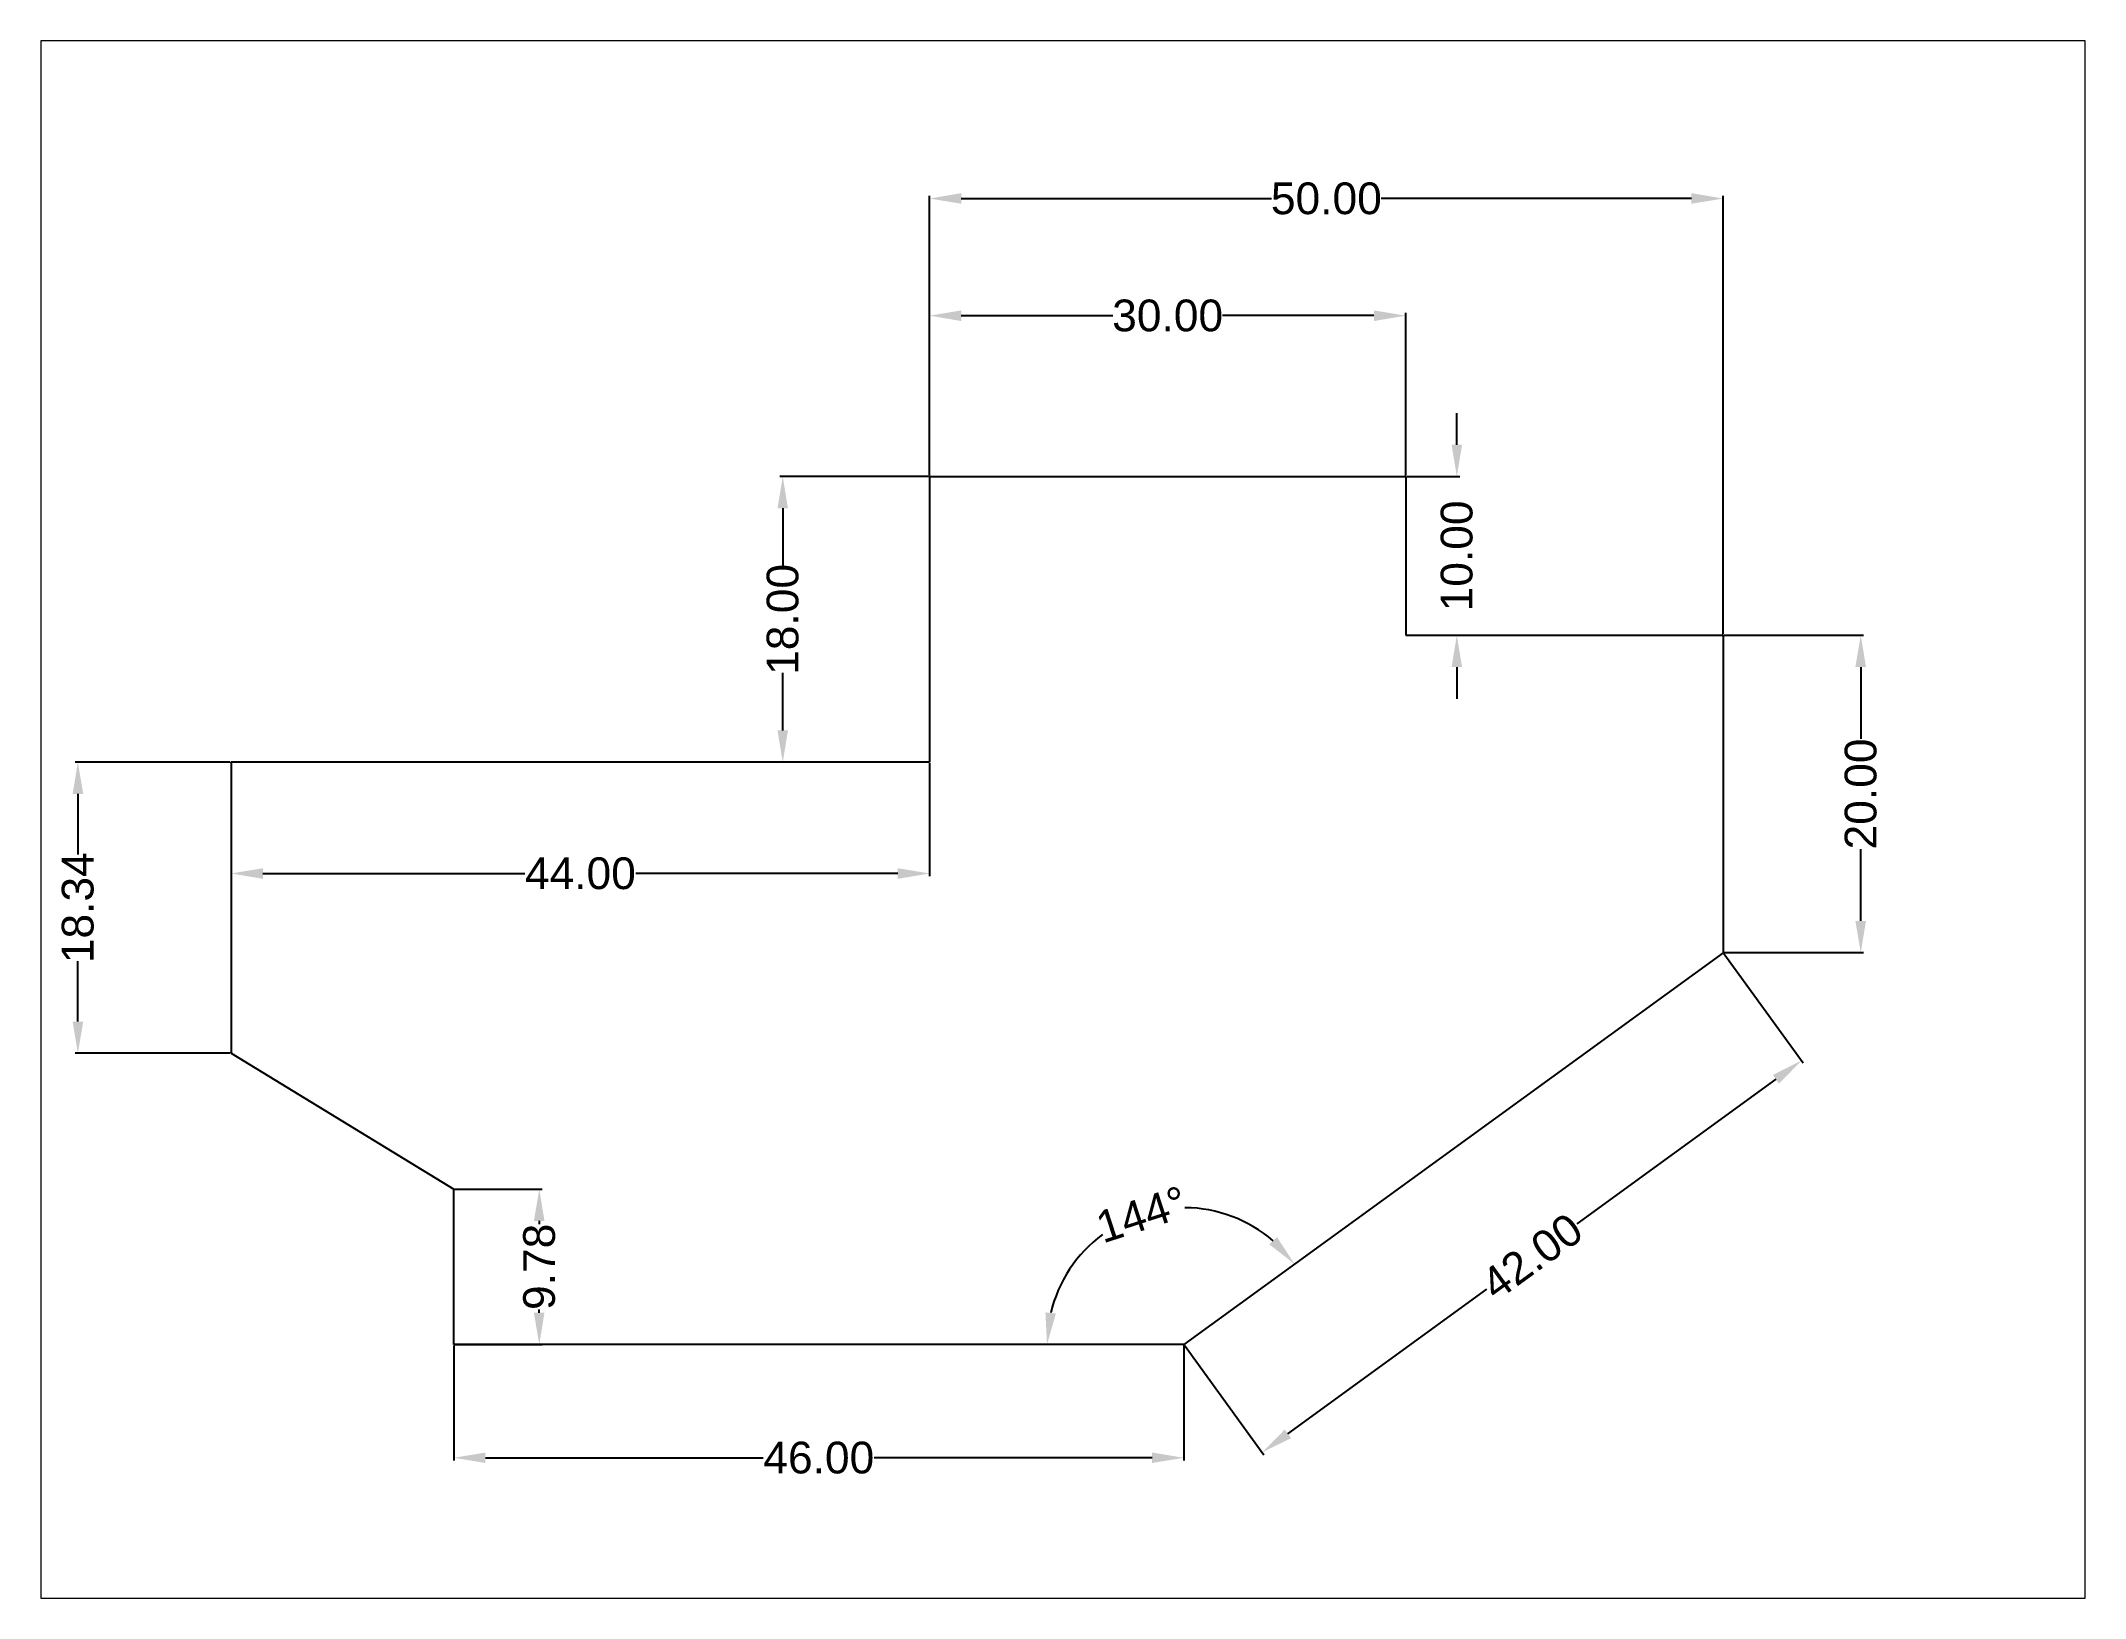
# Paper-space layout 'Layout1' of a CAD drawing. Header units: inches. Extents: x 1.05 to 9.45, y 0.8 to 7.2.
# The model-space entities are those that its viewports show. They can reach past a viewport. Long polylines and large blocks are cut down to what shows.
import ezdxf

# ---------------------------------------------------------------- set-up
doc = ezdxf.new("R2010")
doc.units = ezdxf.units.IN
doc.header["$MEASUREMENT"] = 0
doc.layers.add('Dim', color=1, linetype='Continuous')
doc.styles.get("Standard").update_dxf_attribs({"font": 'arial.ttf'})
doc.dimstyles.get("Standard").update_dxf_attribs({"dimtxt": 2, "dimasz": 2, "dimexe": 0.18, "dimexo": 0.0625, "dimgap": 0.09, "dimtad": 0, "dimzin": 0, "dimdsep": 46, "dimtxsty": 'Standard', "dimcen": 0.09, "dimadec": 0, "dimazin": 0, "dimtfac": 1, "dimtofl": 0, "dimtmove": 0, "dimatfit": 3, "dimfxl": 1, "dimtolj": 1, "dimtzin": 0, "dimarcsym": 0})

# ---------------------------------------------------------------- blocks, each defined once
blk = doc.blocks.new('*D3')
at = {"layer": 'Defpoints', "color": 0, "transparency": 16777216}
for p in [(45.2, 27.58), (15.2, 17.44), (45.2, 17.44)]:
    blk.add_point(p, dxfattribs=at)
at = {"layer": 'Dim', "color": 0, "lineweight": -2, "transparency": 16777216}
for p, q in [((15.2, 17.5), (15.2, 27.76)), ((17.2, 27.58), (26.74, 27.58)), ((43.2, 27.58), (33.66, 27.58)), ((45.2, 17.5), (45.2, 27.76))]:
    blk.add_line(p, q, dxfattribs=at)
at = {"layer": 'Dim', "color": 0, "transparency": 16777216}
for points in [[(17.2, 27.91), (17.2, 27.24), (15.2, 27.58)], [(43.2, 27.91), (43.2, 27.24), (45.2, 27.58)]]:
    blk.add_solid(points, dxfattribs=at)
at = {"layer": 'Dim', "color": 0, "transparency": 16777216, "insert": (30.2, 27.58), "char_height": 2, "attachment_point": 5}
blk.add_mtext('\\A1;30.00', dxfattribs=at)
blk = doc.blocks.new('*D6')
at = {"layer": 'Defpoints', "color": 0, "transparency": 16777216}
for p in [(65.2, 34.96), (15.2, 17.44), (65.2, 7.44)]:
    blk.add_point(p, dxfattribs=at)
at = {"layer": 'Dim', "color": 0, "lineweight": -2, "transparency": 16777216}
for p, q in [((15.2, 17.5), (15.2, 35.14)), ((17.2, 34.96), (36.74, 34.96)), ((63.2, 34.96), (43.66, 34.96)), ((65.2, 7.5), (65.2, 35.14))]:
    blk.add_line(p, q, dxfattribs=at)
at = {"layer": 'Dim', "color": 0, "transparency": 16777216}
for points in [[(17.2, 35.3), (17.2, 34.63), (15.2, 34.96)], [(63.2, 35.3), (63.2, 34.63), (65.2, 34.96)]]:
    blk.add_solid(points, dxfattribs=at)
at = {"layer": 'Dim', "color": 0, "transparency": 16777216, "insert": (40.2, 34.96), "char_height": 2, "attachment_point": 5}
blk.add_mtext('\\A1;50.00', dxfattribs=at)
blk = doc.blocks.new('*D8')
at = {"layer": 'Defpoints', "color": 0, "transparency": 16777216}
for p in [(45.2, 17.44), (45.2, 7.44), (48.42, 7.44)]:
    blk.add_point(p, dxfattribs=at)
at = {"layer": 'Dim', "color": 0, "lineweight": -2, "transparency": 16777216}
for p, q in [((48.42, 19.44), (48.42, 21.44)), ((45.26, 17.44), (48.6, 17.44)), ((45.26, 7.44), (48.6, 7.44)), ((48.42, 5.44), (48.42, 3.44))]:
    blk.add_line(p, q, dxfattribs=at)
at = {"layer": 'Dim', "color": 0, "transparency": 16777216}
for points in [[(48.09, 19.44), (48.75, 19.44), (48.42, 17.44)], [(48.09, 5.44), (48.75, 5.44), (48.42, 7.44)]]:
    blk.add_solid(points, dxfattribs=at)
at = {"layer": 'Dim', "color": 0, "transparency": 16777216, "insert": (48.42, 12.44), "char_height": 2, "attachment_point": 5, "rotation": 90}
blk.add_mtext('\\A1;10.00', dxfattribs=at)
blk = doc.blocks.new('*D9')
at = {"layer": 'Defpoints', "color": 0, "transparency": 16777216}
for p in [(65.2, 7.44), (65.2, -12.56), (73.87, -12.56)]:
    blk.add_point(p, dxfattribs=at)
at = {"layer": 'Dim', "color": 0, "lineweight": -2, "transparency": 16777216}
for p, q in [((65.26, 7.44), (74.05, 7.44)), ((73.87, 5.44), (73.87, 0.91)), ((73.87, -10.56), (73.87, -6.04)), ((65.26, -12.56), (74.05, -12.56))]:
    blk.add_line(p, q, dxfattribs=at)
at = {"layer": 'Dim', "color": 0, "transparency": 16777216}
for points in [[(73.53, 5.44), (74.2, 5.44), (73.87, 7.44)], [(73.53, -10.56), (74.2, -10.56), (73.87, -12.56)]]:
    blk.add_solid(points, dxfattribs=at)
at = {"layer": 'Dim', "color": 0, "transparency": 16777216, "insert": (73.87, -2.56), "char_height": 2, "attachment_point": 5, "rotation": 90}
blk.add_mtext('\\A1;20.00', dxfattribs=at)
blk = doc.blocks.new('*D10')
at = {"layer": 'Defpoints', "color": 0, "transparency": 16777216}
for p in [(-28.8, -0.56), (-38.46, -18.9), (-28.8, -18.9)]:
    blk.add_point(p, dxfattribs=at)
at = {"layer": 'Dim', "color": 0, "lineweight": -2, "transparency": 16777216}
for p, q in [((-28.86, -0.56), (-38.64, -0.56)), ((-38.46, -2.56), (-38.46, -6.37)), ((-38.46, -16.9), (-38.46, -13.1)), ((-28.86, -18.9), (-38.64, -18.9))]:
    blk.add_line(p, q, dxfattribs=at)
at = {"layer": 'Dim', "color": 0, "transparency": 16777216}
for points in [[(-38.79, -2.56), (-38.12, -2.56), (-38.46, -0.56)], [(-38.79, -16.9), (-38.12, -16.9), (-38.46, -18.9)]]:
    blk.add_solid(points, dxfattribs=at)
at = {"layer": 'Dim', "color": 0, "transparency": 16777216, "insert": (-38.46, -9.73), "char_height": 2, "attachment_point": 5, "rotation": 90}
blk.add_mtext('\\A1;18.34', dxfattribs=at)
blk = doc.blocks.new('*D11')
at = {"layer": 'Defpoints', "color": 0, "transparency": 16777216}
for p in [(15.2, 17.44), (5.95, -0.56), (15.2, -0.56)]:
    blk.add_point(p, dxfattribs=at)
at = {"layer": 'Dim', "color": 0, "lineweight": -2, "transparency": 16777216}
for p, q in [((15.14, 17.44), (5.77, 17.44)), ((5.95, 15.44), (5.95, 11.8)), ((5.95, 1.44), (5.95, 5.07)), ((15.14, -0.56), (5.77, -0.56))]:
    blk.add_line(p, q, dxfattribs=at)
at = {"layer": 'Dim', "color": 0, "transparency": 16777216}
for points in [[(5.62, 15.44), (6.28, 15.44), (5.95, 17.44)], [(5.62, 1.44), (6.28, 1.44), (5.95, -0.56)]]:
    blk.add_solid(points, dxfattribs=at)
at = {"layer": 'Dim', "color": 0, "transparency": 16777216, "insert": (5.95, 8.44), "char_height": 2, "attachment_point": 5, "rotation": 90}
blk.add_mtext('\\A1;18.00', dxfattribs=at)
blk = doc.blocks.new('*D12')
at = {"layer": 'Defpoints', "color": 0, "transparency": 16777216}
for p in [(-28.8, -0.56), (15.2, -0.56), (-28.8, -7.57)]:
    blk.add_point(p, dxfattribs=at)
at = {"layer": 'Dim', "color": 0, "lineweight": -2, "transparency": 16777216}
for p, q in [((-28.8, -0.63), (-28.8, -7.75)), ((15.2, -0.63), (15.2, -7.75)), ((-26.8, -7.57), (-10.3, -7.57)), ((13.2, -7.57), (-3.3, -7.57))]:
    blk.add_line(p, q, dxfattribs=at)
at = {"layer": 'Dim', "color": 0, "transparency": 16777216}
for points in [[(-26.8, -7.24), (-26.8, -7.91), (-28.8, -7.57)], [(13.2, -7.24), (13.2, -7.91), (15.2, -7.57)]]:
    blk.add_solid(points, dxfattribs=at)
at = {"layer": 'Dim', "color": 0, "transparency": 16777216, "insert": (-6.8, -7.57), "char_height": 2, "attachment_point": 5}
blk.add_mtext('\\A1;44.00', dxfattribs=at)
blk = doc.blocks.new('*D13')
at = {"layer": 'Defpoints', "color": 0, "transparency": 16777216}
for p in [(-14.78, -27.47), (-14.78, -37.25), (-9.39, -37.25)]:
    blk.add_point(p, dxfattribs=at)
at = {"layer": 'Dim', "color": 0, "lineweight": -2, "transparency": 16777216}
for p, q in [((-14.72, -27.47), (-9.21, -27.47)), ((-9.39, -29.47), (-9.39, -29.67)), ((-9.39, -35.25), (-9.39, -35.05)), ((-14.72, -37.25), (-9.21, -37.25))]:
    blk.add_line(p, q, dxfattribs=at)
at = {"layer": 'Dim', "color": 0, "transparency": 16777216}
for points in [[(-9.73, -29.47), (-9.06, -29.47), (-9.39, -27.47)], [(-9.73, -35.25), (-9.06, -35.25), (-9.39, -37.25)]]:
    blk.add_solid(points, dxfattribs=at)
at = {"layer": 'Dim', "color": 0, "transparency": 16777216, "insert": (-9.39, -32.36), "char_height": 2, "attachment_point": 5, "rotation": 90}
blk.add_mtext('\\A1;9.78', dxfattribs=at)
blk = doc.blocks.new('*D14')
at = {"layer": 'Defpoints', "color": 0, "transparency": 16777216}
for p in [(-14.78, -37.25), (31.22, -37.25), (31.22, -44.39)]:
    blk.add_point(p, dxfattribs=at)
at = {"layer": 'Dim', "color": 0, "lineweight": -2, "transparency": 16777216}
for p, q in [((-14.78, -37.31), (-14.78, -44.57)), ((31.22, -37.31), (31.22, -44.57)), ((-12.78, -44.39), (4.72, -44.39)), ((29.22, -44.39), (11.72, -44.39))]:
    blk.add_line(p, q, dxfattribs=at)
at = {"layer": 'Dim', "color": 0, "transparency": 16777216}
for points in [[(-12.78, -44.06), (-12.78, -44.72), (-14.78, -44.39)], [(29.22, -44.06), (29.22, -44.72), (31.22, -44.39)]]:
    blk.add_solid(points, dxfattribs=at)
at = {"layer": 'Dim', "color": 0, "transparency": 16777216, "insert": (8.22, -44.39), "char_height": 2, "attachment_point": 5}
blk.add_mtext('\\A1;46.00', dxfattribs=at)
blk = doc.blocks.new('*D16')
at = {"layer": 'Defpoints', "color": 0, "transparency": 16777216}
for p in [(65.2, -12.56), (31.22, -37.25), (36.16, -44.05)]:
    blk.add_point(p, dxfattribs=at)
at = {"layer": 'Dim', "color": 0, "lineweight": -2, "transparency": 16777216}
for p, q in [((65.24, -12.61), (70.25, -19.51)), ((68.52, -20.54), (55.98, -29.65)), ((37.78, -42.88), (50.32, -33.77)), ((31.26, -37.3), (36.27, -44.2))]:
    blk.add_line(p, q, dxfattribs=at)
at = {"layer": 'Dim', "color": 0, "transparency": 16777216}
for points in [[(68.33, -20.27), (68.72, -20.81), (70.14, -19.36)], [(37.58, -42.61), (37.98, -43.15), (36.16, -44.05)]]:
    blk.add_solid(points, dxfattribs=at)
at = {"layer": 'Dim', "color": 0, "transparency": 16777216, "insert": (53.15, -31.71), "char_height": 2, "attachment_point": 5, "rotation": 36}
blk.add_mtext('\\A1;42.00', dxfattribs=at)
blk = doc.blocks.new('*D17')
at = {"layer": 'Defpoints', "color": 0, "transparency": 16777216}
for p in [(65.2, -12.56), (32.12, -28.67), (-14.78, -37.25), (31.22, -37.25), (31.22, -37.25)]:
    blk.add_point(p, dxfattribs=at)
at = {"layer": 'Dim', "color": 0, "lineweight": -2, "transparency": 16777216}
for start, end in [(49.3176, 89.5127), (126.4873, 166.6824)]:
    blk.add_arc((31.22, -37.25), 8.62, start, end, dxfattribs=at)
at = {"layer": 'Dim', "color": 0, "transparency": 16777216}
for points in [[(37.09, -30.49), (36.6, -30.94), (38.2, -32.18)], [(23.16, -35.3), (22.5, -35.23), (22.6, -37.25)]]:
    blk.add_solid(points, dxfattribs=at)
at = {"layer": 'Dim', "color": 0, "transparency": 16777216, "insert": (28.56, -29.05), "char_height": 2, "attachment_point": 5, "rotation": 18}
blk.add_mtext('\\A1;144°', dxfattribs=at)

msp = doc.modelspace()

# ---------------------------------------------------------------- linework, layer by layer
for p, q in [((15.2, 17.436), (45.2, 17.436)), ((15.2, 17.436), (15.2, -0.564)), ((45.2, 17.436), (45.2, 17.436)), ((45.2, 17.436), (45.2, 7.436)), ((45.2, 7.436), (65.2, 7.436)), ((65.2, 7.436), (65.2, -12.564)), ((15.2, -0.564), (-28.8, -0.564)), ((-28.8, -0.564), (-28.8, -18.904)), ((65.2, -12.564), (31.221, -37.251)), ((-28.8, -18.904), (-14.779, -27.471)), ((-14.779, -37.251), (-14.779, -27.471)), ((-14.779, -27.471), (-14.779, -27.471)), ((-14.779, -27.471), (-14.779, -27.471)), ((-14.779, -27.471), (-14.779, -27.471)), ((31.221, -37.251), (-14.779, -37.251))]:
    msp.add_line(p, q)

# ---------------------------------------------------------------- dimensions: what is measured, and where the dimension line sits
at = {"layer": 'Dim'}
for base, p1, p2, picture, middle in [((65.2, 34.964), (15.2, 17.436), (65.2, 7.436), '*D6', (40.2, 34.964)), ((45.2, 27.577), (15.2, 17.436), (45.2, 17.436), '*D3', (30.2, 27.577)), ((-28.8, -7.575), (15.2, -0.564), (-28.8, -0.564), '*D12', (-6.8, -7.575)), ((31.221, -44.389), (-14.779, -37.251), (31.221, -37.251), '*D14', (8.221, -44.389))]:
    dim = msp.add_linear_dim(base=base, p1=p1, p2=p2, dimstyle='Standard', dxfattribs=at)
    dim.commit()
    dim.dimension.update_dxf_attribs({"geometry": picture, "text_midpoint": middle})
for base, p1, p2, picture, middle in [((48.42, 7.436), (45.2, 17.436), (45.2, 7.436), '*D8', (48.42, 12.436)), ((5.95, -0.564), (15.2, 17.436), (15.2, -0.564), '*D11', (5.95, 8.436)), ((73.865, -12.564), (65.2, 7.436), (65.2, -12.564), '*D9', (73.865, -2.564)), ((-38.457, -18.904), (-28.8, -0.564), (-28.8, -18.904), '*D10', (-38.457, -9.734)), ((-9.392, -37.251), (-14.779, -27.471), (-14.779, -37.251), '*D13', (-9.392, -32.361))]:
    dim = msp.add_linear_dim(base=base, p1=p1, p2=p2, angle=90, dimstyle='Standard', dxfattribs=at)
    dim.commit()
    dim.dimension.update_dxf_attribs({"geometry": picture, "text_midpoint": middle})
dim = msp.add_angular_dim_2l(base=(32.123, -28.674), line1=((65.2, -12.564), (31.221, -37.251)), line2=((31.221, -37.251), (-14.779, -37.251)), dimstyle='Standard', dxfattribs=at)
dim.commit()
dim.dimension.update_dxf_attribs({"geometry": '*D17', "text_midpoint": (28.556, -29.049)})
dim = msp.add_aligned_dim(p1=(65.2, -12.564), p2=(31.221, -37.251), distance=8.405, dimstyle='Standard', dxfattribs=at)
dim.commit()
dim.dimension.update_dxf_attribs({"geometry": '*D16', "text_midpoint": (53.151, -31.708)})

psp = doc.layouts.get("Layout1")

# ---------------------------------------------------------------- viewports
at = {"layer": '0'}
psp.add_viewport(center=(5.25, 4), size=(8.4, 6.4), view_center_point=(23.6073, -4.1697), view_height=98.12894, dxfattribs=at)

doc.saveas('drawing.dxf')
